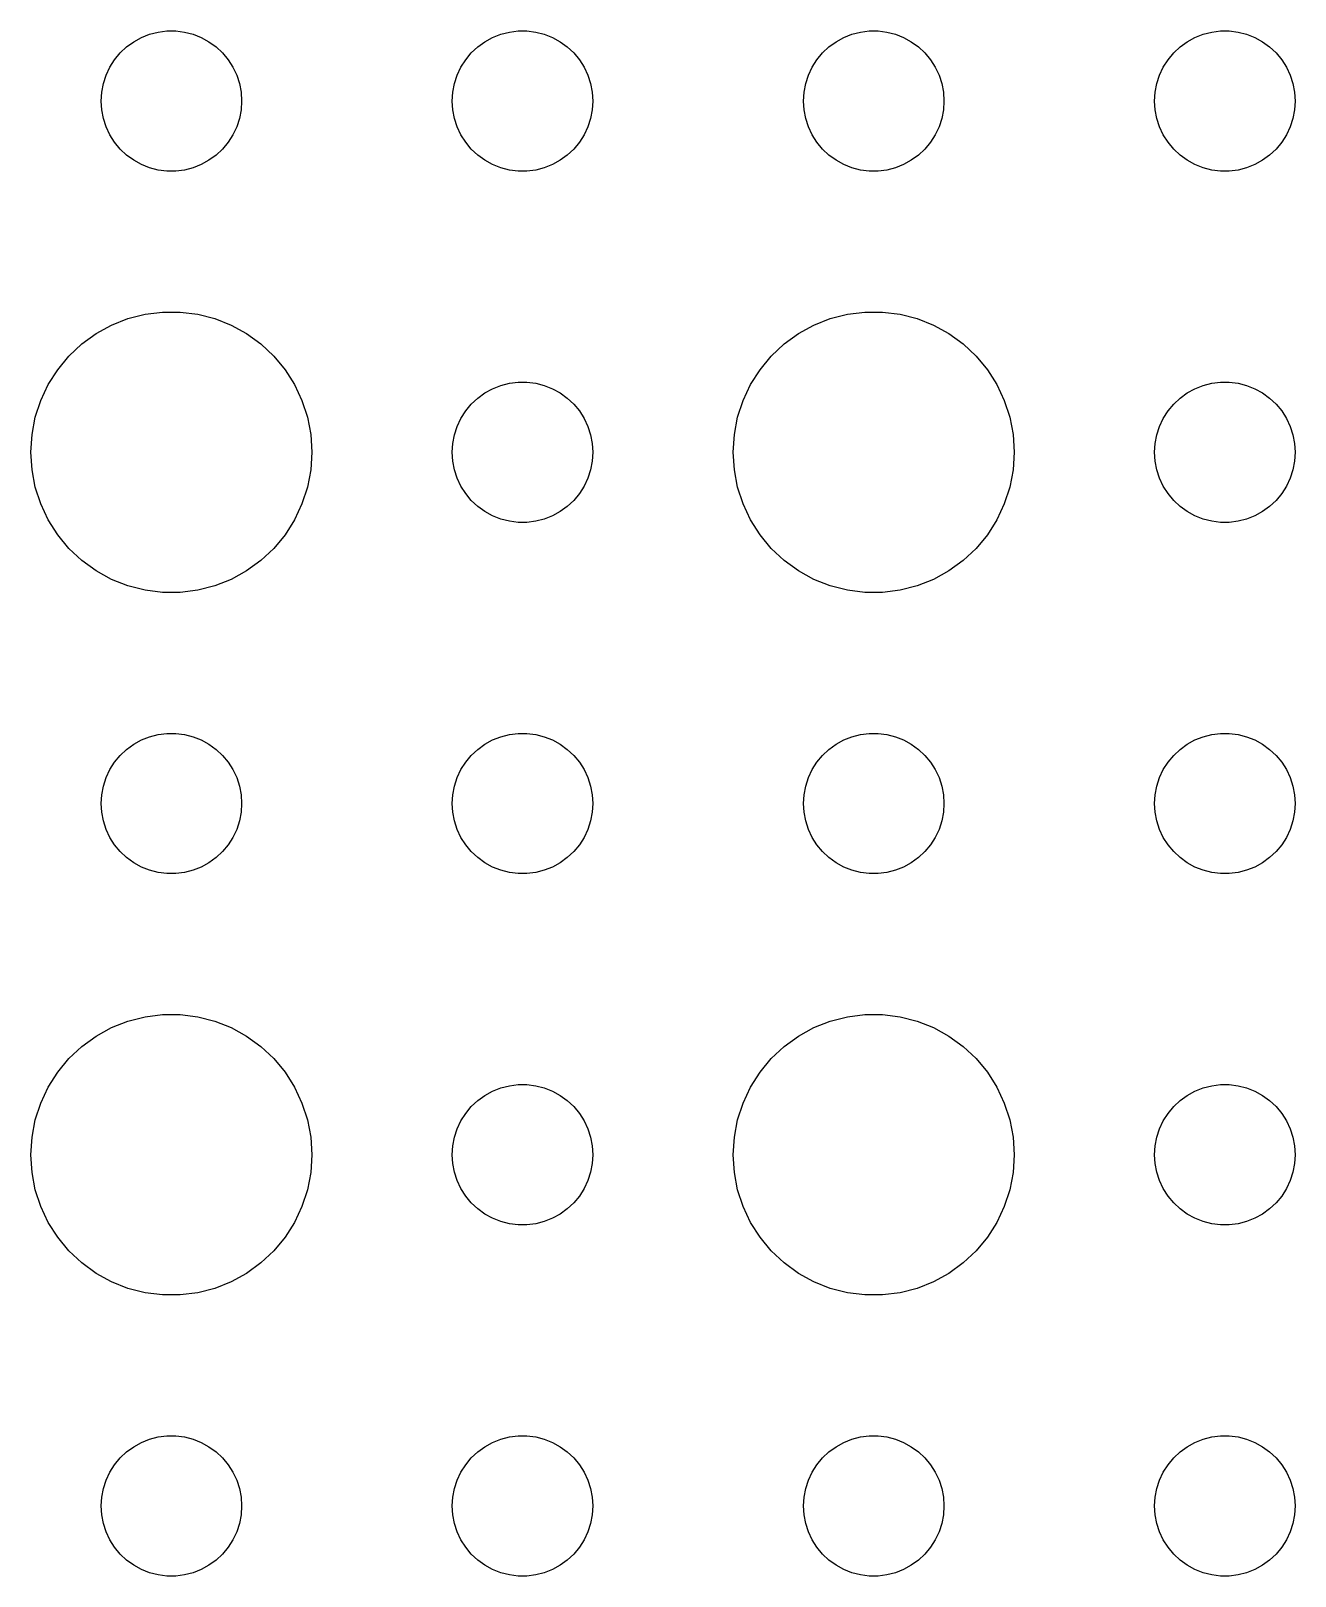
# Model space of a CAD drawing. Header units: metres. Extents: x -97 to 97, y -97 to 97.
# Drawn here: x 12 to 39, y -54 to -21 of the extents above; entities that cross this region are included whole.
import ezdxf

# ---------------------------------------------------------------- set-up
doc = ezdxf.new("R2010")
doc.units = ezdxf.units.M

msp = doc.modelspace()

# ---------------------------------------------------------------- linework, layer by layer
for p, q in [((14.3613, -21.1427), (14.5365, -21.0734)), ((14.5365, -21.0734), (14.7189, -21.0266)), ((14.7189, -21.0266), (14.9058, -21.003)), ((14.9058, -21.003), (15.0942, -21.003)), ((15.0942, -21.003), (15.2811, -21.0266)), ((15.2811, -21.0266), (15.4635, -21.0734)), ((15.4635, -21.0734), (15.6387, -21.1427)), ((21.8613, -21.1427), (22.0365, -21.0734)), ((22.0365, -21.0734), (22.2189, -21.0266)), ((22.2189, -21.0266), (22.4058, -21.003)), ((22.4058, -21.003), (22.5942, -21.003)), ((22.5942, -21.003), (22.7811, -21.0266)), ((22.7811, -21.0266), (22.9635, -21.0734)), ((22.9635, -21.0734), (23.1387, -21.1427)), ((29.3613, -21.1427), (29.5365, -21.0734)), ((29.5365, -21.0734), (29.7189, -21.0266)), ((29.7189, -21.0266), (29.9058, -21.003)), ((29.9058, -21.003), (30.0942, -21.003)), ((30.0942, -21.003), (30.2811, -21.0266)), ((30.2811, -21.0266), (30.4635, -21.0734)), ((30.4635, -21.0734), (30.6387, -21.1427)), ((36.8613, -21.1427), (37.0365, -21.0734)), ((37.0365, -21.0734), (37.2189, -21.0266)), ((37.2189, -21.0266), (37.4058, -21.003)), ((37.4058, -21.003), (37.5942, -21.003)), ((37.5942, -21.003), (37.7811, -21.0266)), ((37.7811, -21.0266), (37.9635, -21.0734)), ((37.9635, -21.0734), (38.1387, -21.1427)), ((13.9065, -21.4732), (14.0439, -21.3442)), ((14.0439, -21.3442), (14.1963, -21.2335)), ((14.1963, -21.2335), (14.3613, -21.1427)), ((15.6387, -21.1427), (15.8037, -21.2335)), ((15.8037, -21.2335), (15.9561, -21.3442)), ((15.9561, -21.3442), (16.0934, -21.4732)), ((21.4065, -21.4732), (21.5439, -21.3442)), ((21.5439, -21.3442), (21.6963, -21.2335)), ((21.6963, -21.2335), (21.8613, -21.1427)), ((23.1387, -21.1427), (23.3037, -21.2335)), ((23.3037, -21.2335), (23.4561, -21.3442)), ((23.4561, -21.3442), (23.5934, -21.4732)), ((28.9065, -21.4732), (29.0439, -21.3442)), ((29.0439, -21.3442), (29.1963, -21.2335)), ((29.1963, -21.2335), (29.3613, -21.1427)), ((30.6387, -21.1427), (30.8037, -21.2335)), ((30.8037, -21.2335), (30.9561, -21.3442)), ((30.9561, -21.3442), (31.0934, -21.4732)), ((36.4065, -21.4732), (36.5439, -21.3442)), ((36.5439, -21.3442), (36.6963, -21.2335)), ((36.6963, -21.2335), (36.8613, -21.1427)), ((38.1387, -21.1427), (38.3037, -21.2335)), ((38.3037, -21.2335), (38.4561, -21.3442)), ((38.4561, -21.3442), (38.5934, -21.4732)), ((13.6855, -21.7774), (13.7865, -21.6183)), ((13.7865, -21.6183), (13.9065, -21.4732)), ((16.0934, -21.4732), (16.2135, -21.6183)), ((16.2135, -21.6183), (16.3145, -21.7774)), ((21.1855, -21.7774), (21.2865, -21.6183)), ((21.2865, -21.6183), (21.4065, -21.4732)), ((23.5934, -21.4732), (23.7135, -21.6183)), ((23.7135, -21.6183), (23.8145, -21.7774)), ((28.6855, -21.7774), (28.7865, -21.6183)), ((28.7865, -21.6183), (28.9065, -21.4732)), ((31.0934, -21.4732), (31.2135, -21.6183)), ((31.2135, -21.6183), (31.3145, -21.7774)), ((36.1855, -21.7774), (36.2865, -21.6183)), ((36.2865, -21.6183), (36.4065, -21.4732)), ((38.5934, -21.4732), (38.7135, -21.6183)), ((38.7135, -21.6183), (38.8145, -21.7774)), ((13.5471, -22.127), (13.6053, -21.9478)), ((13.6053, -21.9478), (13.6855, -21.7774)), ((16.3145, -21.7774), (16.3947, -21.9478)), ((16.3947, -21.9478), (16.4529, -22.127)), ((21.0471, -22.127), (21.1053, -21.9478)), ((21.1053, -21.9478), (21.1855, -21.7774)), ((23.8145, -21.7774), (23.8947, -21.9478)), ((23.8947, -21.9478), (23.9529, -22.127)), ((28.5471, -22.127), (28.6053, -21.9478)), ((28.6053, -21.9478), (28.6855, -21.7774)), ((31.3145, -21.7774), (31.3947, -21.9478)), ((31.3947, -21.9478), (31.4529, -22.127)), ((36.0471, -22.127), (36.1053, -21.9478)), ((36.1053, -21.9478), (36.1855, -21.7774)), ((38.8145, -21.7774), (38.8947, -21.9478)), ((38.8947, -21.9478), (38.9529, -22.127)), ((13.5, -22.5), (13.5118, -22.312)), ((13.5118, -22.312), (13.5471, -22.127)), ((16.4529, -22.127), (16.4882, -22.312)), ((16.4882, -22.312), (16.5, -22.5)), ((21, -22.5), (21.0118, -22.312)), ((21.0118, -22.312), (21.0471, -22.127)), ((23.9529, -22.127), (23.9882, -22.312)), ((23.9882, -22.312), (24, -22.5)), ((28.5, -22.5), (28.5118, -22.312)), ((28.5118, -22.312), (28.5471, -22.127)), ((31.4529, -22.127), (31.4882, -22.312)), ((31.4882, -22.312), (31.5, -22.5)), ((36, -22.5), (36.0118, -22.312)), ((36.0118, -22.312), (36.0471, -22.127)), ((38.9529, -22.127), (38.9882, -22.312)), ((38.9882, -22.312), (39, -22.5)), ((13.5118, -22.688), (13.5, -22.5)), ((13.5471, -22.873), (13.5118, -22.688)), ((16.4882, -22.688), (16.4529, -22.873)), ((16.5, -22.5), (16.4882, -22.688)), ((21.0118, -22.688), (21, -22.5)), ((21.0471, -22.873), (21.0118, -22.688)), ((23.9882, -22.688), (23.9529, -22.873)), ((24, -22.5), (23.9882, -22.688)), ((28.5118, -22.688), (28.5, -22.5)), ((28.5471, -22.873), (28.5118, -22.688)), ((31.4882, -22.688), (31.4529, -22.873)), ((31.5, -22.5), (31.4882, -22.688)), ((36.0118, -22.688), (36, -22.5)), ((36.0471, -22.873), (36.0118, -22.688)), ((38.9882, -22.688), (38.9529, -22.873)), ((39, -22.5), (38.9882, -22.688)), ((13.6053, -23.0522), (13.5471, -22.873)), ((13.6855, -23.2226), (13.6053, -23.0522)), ((16.3947, -23.0522), (16.3145, -23.2226)), ((16.4529, -22.873), (16.3947, -23.0522)), ((21.1053, -23.0522), (21.0471, -22.873)), ((21.1855, -23.2226), (21.1053, -23.0522)), ((23.8947, -23.0522), (23.8145, -23.2226)), ((23.9529, -22.873), (23.8947, -23.0522)), ((28.6053, -23.0522), (28.5471, -22.873)), ((28.6855, -23.2226), (28.6053, -23.0522)), ((31.3947, -23.0522), (31.3145, -23.2226)), ((31.4529, -22.873), (31.3947, -23.0522)), ((36.1053, -23.0522), (36.0471, -22.873)), ((36.1855, -23.2226), (36.1053, -23.0522)), ((38.8947, -23.0522), (38.8145, -23.2226)), ((38.9529, -22.873), (38.8947, -23.0522)), ((13.7865, -23.3817), (13.6855, -23.2226)), ((13.9065, -23.5268), (13.7865, -23.3817)), ((16.2135, -23.3817), (16.0934, -23.5268)), ((16.3145, -23.2226), (16.2135, -23.3817)), ((21.2865, -23.3817), (21.1855, -23.2226)), ((21.4065, -23.5268), (21.2865, -23.3817)), ((23.7135, -23.3817), (23.5934, -23.5268)), ((23.8145, -23.2226), (23.7135, -23.3817)), ((28.7865, -23.3817), (28.6855, -23.2226)), ((28.9065, -23.5268), (28.7865, -23.3817)), ((31.2135, -23.3817), (31.0934, -23.5268)), ((31.3145, -23.2226), (31.2135, -23.3817)), ((36.2865, -23.3817), (36.1855, -23.2226)), ((36.4065, -23.5268), (36.2865, -23.3817)), ((38.7135, -23.3817), (38.5934, -23.5268)), ((38.8145, -23.2226), (38.7135, -23.3817)), ((14.0439, -23.6558), (13.9065, -23.5268)), ((14.1963, -23.7665), (14.0439, -23.6558)), ((15.9561, -23.6558), (15.8037, -23.7665)), ((16.0934, -23.5268), (15.9561, -23.6558)), ((21.5439, -23.6558), (21.4065, -23.5268)), ((21.6963, -23.7665), (21.5439, -23.6558)), ((23.4561, -23.6558), (23.3037, -23.7665)), ((23.5934, -23.5268), (23.4561, -23.6558)), ((29.0439, -23.6558), (28.9065, -23.5268)), ((29.1963, -23.7665), (29.0439, -23.6558)), ((30.9561, -23.6558), (30.8037, -23.7665)), ((31.0934, -23.5268), (30.9561, -23.6558)), ((36.5439, -23.6558), (36.4065, -23.5268)), ((36.6963, -23.7665), (36.5439, -23.6558)), ((38.4561, -23.6558), (38.3037, -23.7665)), ((38.5934, -23.5268), (38.4561, -23.6558)), ((14.3613, -23.8572), (14.1963, -23.7665)), ((14.5365, -23.9266), (14.3613, -23.8572)), ((14.7189, -23.9734), (14.5365, -23.9266)), ((14.9058, -23.997), (14.7189, -23.9734)), ((15.0942, -23.997), (14.9058, -23.997)), ((15.2811, -23.9734), (15.0942, -23.997)), ((15.4635, -23.9266), (15.2811, -23.9734)), ((15.6387, -23.8572), (15.4635, -23.9266)), ((15.8037, -23.7665), (15.6387, -23.8572)), ((21.8613, -23.8572), (21.6963, -23.7665)), ((22.0365, -23.9266), (21.8613, -23.8572)), ((22.2189, -23.9734), (22.0365, -23.9266)), ((22.4058, -23.997), (22.2189, -23.9734)), ((22.5942, -23.997), (22.4058, -23.997)), ((22.7811, -23.9734), (22.5942, -23.997)), ((22.9635, -23.9266), (22.7811, -23.9734)), ((23.1387, -23.8572), (22.9635, -23.9266)), ((23.3037, -23.7665), (23.1387, -23.8572)), ((29.3613, -23.8572), (29.1963, -23.7665)), ((29.5365, -23.9266), (29.3613, -23.8572)), ((29.7189, -23.9734), (29.5365, -23.9266)), ((29.9058, -23.997), (29.7189, -23.9734)), ((30.0942, -23.997), (29.9058, -23.997)), ((30.2811, -23.9734), (30.0942, -23.997)), ((30.4635, -23.9266), (30.2811, -23.9734)), ((30.6387, -23.8572), (30.4635, -23.9266)), ((30.8037, -23.7665), (30.6387, -23.8572)), ((36.8613, -23.8572), (36.6963, -23.7665)), ((37.0365, -23.9266), (36.8613, -23.8572)), ((37.2189, -23.9734), (37.0365, -23.9266)), ((37.4058, -23.997), (37.2189, -23.9734)), ((37.5942, -23.997), (37.4058, -23.997)), ((37.7811, -23.9734), (37.5942, -23.997)), ((37.9635, -23.9266), (37.7811, -23.9734)), ((38.1387, -23.8572), (37.9635, -23.9266)), ((38.3037, -23.7665), (38.1387, -23.8572)), ((14.0729, -27.1468), (14.4379, -27.0531)), ((14.4379, -27.0531), (14.8116, -27.0059)), ((14.8116, -27.0059), (15.1884, -27.0059)), ((15.1884, -27.0059), (15.5621, -27.0531)), ((15.5621, -27.0531), (15.927, -27.1468)), ((29.0729, -27.1468), (29.4379, -27.0531)), ((29.4379, -27.0531), (29.8116, -27.0059)), ((29.8116, -27.0059), (30.1884, -27.0059)), ((30.1884, -27.0059), (30.5621, -27.0531)), ((30.5621, -27.0531), (30.927, -27.1468)), ((13.3925, -27.467), (13.7227, -27.2855)), ((13.7227, -27.2855), (14.0729, -27.1468)), ((15.927, -27.1468), (16.2773, -27.2855)), ((16.2773, -27.2855), (16.6075, -27.467)), ((28.3925, -27.467), (28.7227, -27.2855)), ((28.7227, -27.2855), (29.0729, -27.1468)), ((30.927, -27.1468), (31.2773, -27.2855)), ((31.2773, -27.2855), (31.6075, -27.467)), ((12.8131, -27.9464), (13.0877, -27.6884)), ((13.0877, -27.6884), (13.3925, -27.467)), ((16.6075, -27.467), (16.9123, -27.6884)), ((16.9123, -27.6884), (17.1869, -27.9464)), ((27.8131, -27.9464), (28.0877, -27.6884)), ((28.0877, -27.6884), (28.3925, -27.467)), ((31.6075, -27.467), (31.9123, -27.6884)), ((31.9123, -27.6884), (32.1869, -27.9464)), ((12.5729, -28.2366), (12.8131, -27.9464)), ((17.1869, -27.9464), (17.427, -28.2366)), ((27.5729, -28.2366), (27.8131, -27.9464)), ((32.1869, -27.9464), (32.427, -28.2366)), ((12.3711, -28.5547), (12.5729, -28.2366)), ((17.427, -28.2366), (17.6289, -28.5547)), ((27.3711, -28.5547), (27.5729, -28.2366)), ((32.427, -28.2366), (32.6289, -28.5547)), ((12.2107, -28.8956), (12.3711, -28.5547)), ((17.6289, -28.5547), (17.7893, -28.8956)), ((21.6963, -28.7335), (21.8613, -28.6427)), ((21.8613, -28.6427), (22.0365, -28.5734)), ((22.0365, -28.5734), (22.2189, -28.5266)), ((22.2189, -28.5266), (22.4058, -28.503)), ((22.4058, -28.503), (22.5942, -28.503)), ((22.5942, -28.503), (22.7811, -28.5266)), ((22.7811, -28.5266), (22.9635, -28.5734)), ((22.9635, -28.5734), (23.1387, -28.6427)), ((23.1387, -28.6427), (23.3037, -28.7335)), ((27.2107, -28.8956), (27.3711, -28.5547)), ((32.6289, -28.5547), (32.7893, -28.8956)), ((36.6963, -28.7335), (36.8613, -28.6427)), ((36.8613, -28.6427), (37.0365, -28.5734)), ((37.0365, -28.5734), (37.2189, -28.5266)), ((37.2189, -28.5266), (37.4058, -28.503)), ((37.4058, -28.503), (37.5942, -28.503)), ((37.5942, -28.503), (37.7811, -28.5266)), ((37.7811, -28.5266), (37.9635, -28.5734)), ((37.9635, -28.5734), (38.1387, -28.6427)), ((38.1387, -28.6427), (38.3037, -28.7335)), ((12.0942, -29.2539), (12.2107, -28.8956)), ((17.7893, -28.8956), (17.9057, -29.2539)), ((21.2865, -29.1183), (21.4065, -28.9732)), ((21.4065, -28.9732), (21.5439, -28.8442)), ((21.5439, -28.8442), (21.6963, -28.7335)), ((23.3037, -28.7335), (23.4561, -28.8442)), ((23.4561, -28.8442), (23.5934, -28.9732)), ((23.5934, -28.9732), (23.7135, -29.1183)), ((27.0942, -29.2539), (27.2107, -28.8956)), ((32.7893, -28.8956), (32.9057, -29.2539)), ((36.2865, -29.1183), (36.4065, -28.9732)), ((36.4065, -28.9732), (36.5439, -28.8442)), ((36.5439, -28.8442), (36.6963, -28.7335)), ((38.3037, -28.7335), (38.4561, -28.8442)), ((38.4561, -28.8442), (38.5934, -28.9732)), ((38.5934, -28.9732), (38.7135, -29.1183)), ((12.0237, -29.624), (12.0942, -29.2539)), ((17.9057, -29.2539), (17.9763, -29.624)), ((21.1053, -29.4478), (21.1855, -29.2774)), ((21.1855, -29.2774), (21.2865, -29.1183)), ((23.7135, -29.1183), (23.8145, -29.2774)), ((23.8145, -29.2774), (23.8947, -29.4478)), ((27.0237, -29.624), (27.0942, -29.2539)), ((32.9057, -29.2539), (32.9763, -29.624)), ((36.1053, -29.4478), (36.1855, -29.2774)), ((36.1855, -29.2774), (36.2865, -29.1183)), ((38.7135, -29.1183), (38.8145, -29.2774)), ((38.8145, -29.2774), (38.8947, -29.4478)), ((12, -30), (12.0237, -29.624)), ((17.9763, -29.624), (18, -30)), ((21.0118, -29.812), (21.0471, -29.627)), ((21.0471, -29.627), (21.1053, -29.4478)), ((23.8947, -29.4478), (23.9529, -29.627)), ((23.9529, -29.627), (23.9882, -29.812)), ((27, -30), (27.0237, -29.624)), ((32.9763, -29.624), (33, -30)), ((36.0118, -29.812), (36.0471, -29.627)), ((36.0471, -29.627), (36.1053, -29.4478)), ((38.8947, -29.4478), (38.9529, -29.627)), ((38.9529, -29.627), (38.9882, -29.812)), ((12.0237, -30.376), (12, -30)), ((18, -30), (17.9763, -30.376)), ((21, -30), (21.0118, -29.812)), ((21.0118, -30.188), (21, -30)), ((23.9882, -29.812), (24, -30)), ((24, -30), (23.9882, -30.188)), ((27.0237, -30.376), (27, -30)), ((33, -30), (32.9763, -30.376)), ((36, -30), (36.0118, -29.812)), ((36.0118, -30.188), (36, -30)), ((38.9882, -29.812), (39, -30)), ((39, -30), (38.9882, -30.188)), ((21.0471, -30.373), (21.0118, -30.188)), ((23.9882, -30.188), (23.9529, -30.373)), ((36.0471, -30.373), (36.0118, -30.188)), ((38.9882, -30.188), (38.9529, -30.373)), ((12.0942, -30.7461), (12.0237, -30.376)), ((17.9763, -30.376), (17.9057, -30.7461)), ((21.1053, -30.5522), (21.0471, -30.373)), ((21.1855, -30.7226), (21.1053, -30.5522)), ((23.8947, -30.5522), (23.8145, -30.7226)), ((23.9529, -30.373), (23.8947, -30.5522)), ((27.0942, -30.7461), (27.0237, -30.376)), ((32.9763, -30.376), (32.9057, -30.7461)), ((36.1053, -30.5522), (36.0471, -30.373)), ((36.1855, -30.7226), (36.1053, -30.5522)), ((38.8947, -30.5522), (38.8145, -30.7226)), ((38.9529, -30.373), (38.8947, -30.5522)), ((12.2107, -31.1044), (12.0942, -30.7461)), ((17.9057, -30.7461), (17.7893, -31.1044)), ((21.2865, -30.8817), (21.1855, -30.7226)), ((21.4065, -31.0268), (21.2865, -30.8817)), ((23.7135, -30.8817), (23.5934, -31.0268)), ((23.8145, -30.7226), (23.7135, -30.8817)), ((27.2107, -31.1044), (27.0942, -30.7461)), ((32.9057, -30.7461), (32.7893, -31.1044)), ((36.2865, -30.8817), (36.1855, -30.7226)), ((36.4065, -31.0268), (36.2865, -30.8817)), ((38.7135, -30.8817), (38.5934, -31.0268)), ((38.8145, -30.7226), (38.7135, -30.8817)), ((12.3711, -31.4453), (12.2107, -31.1044)), ((17.7893, -31.1044), (17.6289, -31.4453)), ((21.5439, -31.1558), (21.4065, -31.0268)), ((21.6963, -31.2665), (21.5439, -31.1558)), ((21.8613, -31.3572), (21.6963, -31.2665)), ((23.3037, -31.2665), (23.1387, -31.3572)), ((23.4561, -31.1558), (23.3037, -31.2665)), ((23.5934, -31.0268), (23.4561, -31.1558)), ((27.3711, -31.4453), (27.2107, -31.1044)), ((32.7893, -31.1044), (32.6289, -31.4453)), ((36.5439, -31.1558), (36.4065, -31.0268)), ((36.6963, -31.2665), (36.5439, -31.1558)), ((36.8613, -31.3572), (36.6963, -31.2665)), ((38.3037, -31.2665), (38.1387, -31.3572)), ((38.4561, -31.1558), (38.3037, -31.2665)), ((38.5934, -31.0268), (38.4561, -31.1558)), ((12.5729, -31.7634), (12.3711, -31.4453)), ((17.6289, -31.4453), (17.427, -31.7634)), ((22.0365, -31.4266), (21.8613, -31.3572)), ((22.2189, -31.4734), (22.0365, -31.4266)), ((22.4058, -31.497), (22.2189, -31.4734)), ((22.5942, -31.497), (22.4058, -31.497)), ((22.7811, -31.4734), (22.5942, -31.497)), ((22.9635, -31.4266), (22.7811, -31.4734)), ((23.1387, -31.3572), (22.9635, -31.4266)), ((27.5729, -31.7634), (27.3711, -31.4453)), ((32.6289, -31.4453), (32.427, -31.7634)), ((37.0365, -31.4266), (36.8613, -31.3572)), ((37.2189, -31.4734), (37.0365, -31.4266)), ((37.4058, -31.497), (37.2189, -31.4734)), ((37.5942, -31.497), (37.4058, -31.497)), ((37.7811, -31.4734), (37.5942, -31.497)), ((37.9635, -31.4266), (37.7811, -31.4734)), ((38.1387, -31.3572), (37.9635, -31.4266)), ((12.8131, -32.0536), (12.5729, -31.7634)), ((17.427, -31.7634), (17.1869, -32.0536)), ((27.8131, -32.0536), (27.5729, -31.7634)), ((32.427, -31.7634), (32.1869, -32.0536)), ((13.0877, -32.3115), (12.8131, -32.0536)), ((13.3925, -32.533), (13.0877, -32.3115)), ((16.9123, -32.3115), (16.6075, -32.533)), ((17.1869, -32.0536), (16.9123, -32.3115)), ((28.0877, -32.3115), (27.8131, -32.0536)), ((28.3925, -32.533), (28.0877, -32.3115)), ((31.9123, -32.3115), (31.6075, -32.533)), ((32.1869, -32.0536), (31.9123, -32.3115)), ((13.7227, -32.7145), (13.3925, -32.533)), ((16.6075, -32.533), (16.2773, -32.7145)), ((28.7227, -32.7145), (28.3925, -32.533)), ((31.6075, -32.533), (31.2773, -32.7145)), ((14.0729, -32.8532), (13.7227, -32.7145)), ((14.4379, -32.9469), (14.0729, -32.8532)), ((14.8116, -32.9941), (14.4379, -32.9469)), ((15.5621, -32.9469), (15.1884, -32.9941)), ((15.927, -32.8532), (15.5621, -32.9469)), ((16.2773, -32.7145), (15.927, -32.8532)), ((29.0729, -32.8532), (28.7227, -32.7145)), ((29.4379, -32.9469), (29.0729, -32.8532)), ((29.8116, -32.9941), (29.4379, -32.9469)), ((30.5621, -32.9469), (30.1884, -32.9941)), ((30.927, -32.8532), (30.5621, -32.9469)), ((31.2773, -32.7145), (30.927, -32.8532)), ((15.1884, -32.9941), (14.8116, -32.9941)), ((30.1884, -32.9941), (29.8116, -32.9941)), ((14.0439, -36.3442), (14.1963, -36.2335)), ((14.1963, -36.2335), (14.3613, -36.1428)), ((14.3613, -36.1428), (14.5365, -36.0734)), ((14.5365, -36.0734), (14.7189, -36.0266)), ((14.7189, -36.0266), (14.9058, -36.003)), ((14.9058, -36.003), (15.0942, -36.003)), ((15.0942, -36.003), (15.2811, -36.0266)), ((15.2811, -36.0266), (15.4635, -36.0734)), ((15.4635, -36.0734), (15.6387, -36.1428)), ((15.6387, -36.1428), (15.8037, -36.2335)), ((15.8037, -36.2335), (15.9561, -36.3442)), ((21.5439, -36.3442), (21.6963, -36.2335)), ((21.6963, -36.2335), (21.8613, -36.1428)), ((21.8613, -36.1428), (22.0365, -36.0734)), ((22.0365, -36.0734), (22.2189, -36.0266)), ((22.2189, -36.0266), (22.4058, -36.003)), ((22.4058, -36.003), (22.5942, -36.003)), ((22.5942, -36.003), (22.7811, -36.0266)), ((22.7811, -36.0266), (22.9635, -36.0734)), ((22.9635, -36.0734), (23.1387, -36.1428)), ((23.1387, -36.1428), (23.3037, -36.2335)), ((23.3037, -36.2335), (23.4561, -36.3442)), ((29.0439, -36.3442), (29.1963, -36.2335)), ((29.1963, -36.2335), (29.3613, -36.1428)), ((29.3613, -36.1428), (29.5365, -36.0734)), ((29.5365, -36.0734), (29.7189, -36.0266)), ((29.7189, -36.0266), (29.9058, -36.003)), ((29.9058, -36.003), (30.0942, -36.003)), ((30.0942, -36.003), (30.2811, -36.0266)), ((30.2811, -36.0266), (30.4635, -36.0734)), ((30.4635, -36.0734), (30.6387, -36.1428)), ((30.6387, -36.1428), (30.8037, -36.2335)), ((30.8037, -36.2335), (30.9561, -36.3442)), ((36.5439, -36.3442), (36.6963, -36.2335)), ((36.6963, -36.2335), (36.8613, -36.1428)), ((36.8613, -36.1428), (37.0365, -36.0734)), ((37.0365, -36.0734), (37.2189, -36.0266)), ((37.2189, -36.0266), (37.4058, -36.003)), ((37.4058, -36.003), (37.5942, -36.003)), ((37.5942, -36.003), (37.7811, -36.0266)), ((37.7811, -36.0266), (37.9635, -36.0734)), ((37.9635, -36.0734), (38.1387, -36.1428)), ((38.1387, -36.1428), (38.3037, -36.2335)), ((38.3037, -36.2335), (38.4561, -36.3442)), ((13.6855, -36.7774), (13.7865, -36.6183)), ((13.7865, -36.6183), (13.9065, -36.4732)), ((13.9065, -36.4732), (14.0439, -36.3442)), ((15.9561, -36.3442), (16.0934, -36.4732)), ((16.0934, -36.4732), (16.2135, -36.6183)), ((16.2135, -36.6183), (16.3145, -36.7774)), ((21.1855, -36.7774), (21.2865, -36.6183)), ((21.2865, -36.6183), (21.4065, -36.4732)), ((21.4065, -36.4732), (21.5439, -36.3442)), ((23.4561, -36.3442), (23.5934, -36.4732)), ((23.5934, -36.4732), (23.7135, -36.6183)), ((23.7135, -36.6183), (23.8145, -36.7774)), ((28.6855, -36.7774), (28.7865, -36.6183)), ((28.7865, -36.6183), (28.9065, -36.4732)), ((28.9065, -36.4732), (29.0439, -36.3442)), ((30.9561, -36.3442), (31.0934, -36.4732)), ((31.0934, -36.4732), (31.2135, -36.6183)), ((31.2135, -36.6183), (31.3145, -36.7774)), ((36.1855, -36.7774), (36.2865, -36.6183)), ((36.2865, -36.6183), (36.4065, -36.4732)), ((36.4065, -36.4732), (36.5439, -36.3442)), ((38.4561, -36.3442), (38.5934, -36.4732)), ((38.5934, -36.4732), (38.7135, -36.6183)), ((38.7135, -36.6183), (38.8145, -36.7774)), ((13.5471, -37.127), (13.6053, -36.9478)), ((13.6053, -36.9478), (13.6855, -36.7774)), ((16.3145, -36.7774), (16.3947, -36.9478)), ((16.3947, -36.9478), (16.4529, -37.127)), ((21.0471, -37.127), (21.1053, -36.9478)), ((21.1053, -36.9478), (21.1855, -36.7774)), ((23.8145, -36.7774), (23.8947, -36.9478)), ((23.8947, -36.9478), (23.9529, -37.127)), ((28.5471, -37.127), (28.6053, -36.9478)), ((28.6053, -36.9478), (28.6855, -36.7774)), ((31.3145, -36.7774), (31.3947, -36.9478)), ((31.3947, -36.9478), (31.4529, -37.127)), ((36.0471, -37.127), (36.1053, -36.9478)), ((36.1053, -36.9478), (36.1855, -36.7774)), ((38.8145, -36.7774), (38.8947, -36.9478)), ((38.8947, -36.9478), (38.9529, -37.127)), ((13.5118, -37.312), (13.5471, -37.127)), ((16.4529, -37.127), (16.4882, -37.312)), ((21.0118, -37.312), (21.0471, -37.127)), ((23.9529, -37.127), (23.9882, -37.312)), ((28.5118, -37.312), (28.5471, -37.127)), ((31.4529, -37.127), (31.4882, -37.312)), ((36.0118, -37.312), (36.0471, -37.127)), ((38.9529, -37.127), (38.9882, -37.312)), ((13.5, -37.5), (13.5118, -37.312)), ((13.5118, -37.688), (13.5, -37.5)), ((16.4882, -37.312), (16.5, -37.5)), ((16.5, -37.5), (16.4882, -37.688)), ((21, -37.5), (21.0118, -37.312)), ((21.0118, -37.688), (21, -37.5)), ((23.9882, -37.312), (24, -37.5)), ((24, -37.5), (23.9882, -37.688)), ((28.5, -37.5), (28.5118, -37.312)), ((28.5118, -37.688), (28.5, -37.5)), ((31.4882, -37.312), (31.5, -37.5)), ((31.5, -37.5), (31.4882, -37.688)), ((36, -37.5), (36.0118, -37.312)), ((36.0118, -37.688), (36, -37.5)), ((38.9882, -37.312), (39, -37.5)), ((39, -37.5), (38.9882, -37.688)), ((13.5471, -37.873), (13.5118, -37.688)), ((13.6053, -38.0522), (13.5471, -37.873)), ((16.4529, -37.873), (16.3947, -38.0522)), ((16.4882, -37.688), (16.4529, -37.873)), ((21.0471, -37.873), (21.0118, -37.688)), ((21.1053, -38.0522), (21.0471, -37.873)), ((23.9529, -37.873), (23.8947, -38.0522)), ((23.9882, -37.688), (23.9529, -37.873)), ((28.5471, -37.873), (28.5118, -37.688)), ((28.6053, -38.0522), (28.5471, -37.873)), ((31.4529, -37.873), (31.3947, -38.0522)), ((31.4882, -37.688), (31.4529, -37.873)), ((36.0471, -37.873), (36.0118, -37.688)), ((36.1053, -38.0522), (36.0471, -37.873)), ((38.9529, -37.873), (38.8947, -38.0522)), ((38.9882, -37.688), (38.9529, -37.873)), ((13.6855, -38.2226), (13.6053, -38.0522)), ((13.7865, -38.3817), (13.6855, -38.2226)), ((16.3145, -38.2226), (16.2135, -38.3817)), ((16.3947, -38.0522), (16.3145, -38.2226)), ((21.1855, -38.2226), (21.1053, -38.0522)), ((21.2865, -38.3817), (21.1855, -38.2226)), ((23.8145, -38.2226), (23.7135, -38.3817)), ((23.8947, -38.0522), (23.8145, -38.2226)), ((28.6855, -38.2226), (28.6053, -38.0522)), ((28.7865, -38.3817), (28.6855, -38.2226)), ((31.3145, -38.2226), (31.2135, -38.3817)), ((31.3947, -38.0522), (31.3145, -38.2226)), ((36.1855, -38.2226), (36.1053, -38.0522)), ((36.2865, -38.3817), (36.1855, -38.2226)), ((38.8145, -38.2226), (38.7135, -38.3817)), ((38.8947, -38.0522), (38.8145, -38.2226)), ((13.9065, -38.5268), (13.7865, -38.3817)), ((14.0439, -38.6558), (13.9065, -38.5268)), ((16.0934, -38.5268), (15.9561, -38.6558)), ((16.2135, -38.3817), (16.0934, -38.5268)), ((21.4065, -38.5268), (21.2865, -38.3817)), ((21.5439, -38.6558), (21.4065, -38.5268)), ((23.5934, -38.5268), (23.4561, -38.6558)), ((23.7135, -38.3817), (23.5934, -38.5268)), ((28.9065, -38.5268), (28.7865, -38.3817)), ((29.0439, -38.6558), (28.9065, -38.5268)), ((31.0934, -38.5268), (30.9561, -38.6558)), ((31.2135, -38.3817), (31.0934, -38.5268)), ((36.4065, -38.5268), (36.2865, -38.3817)), ((36.5439, -38.6558), (36.4065, -38.5268)), ((38.5934, -38.5268), (38.4561, -38.6558)), ((38.7135, -38.3817), (38.5934, -38.5268)), ((14.1963, -38.7665), (14.0439, -38.6558)), ((14.3613, -38.8572), (14.1963, -38.7665)), ((14.5365, -38.9266), (14.3613, -38.8572)), ((14.7189, -38.9734), (14.5365, -38.9266)), ((15.4635, -38.9266), (15.2811, -38.9734)), ((15.6387, -38.8572), (15.4635, -38.9266)), ((15.8037, -38.7665), (15.6387, -38.8572)), ((15.9561, -38.6558), (15.8037, -38.7665)), ((21.6963, -38.7665), (21.5439, -38.6558)), ((21.8613, -38.8572), (21.6963, -38.7665)), ((22.0365, -38.9266), (21.8613, -38.8572)), ((22.2189, -38.9734), (22.0365, -38.9266)), ((22.9635, -38.9266), (22.7811, -38.9734)), ((23.1387, -38.8572), (22.9635, -38.9266)), ((23.3037, -38.7665), (23.1387, -38.8572)), ((23.4561, -38.6558), (23.3037, -38.7665)), ((29.1963, -38.7665), (29.0439, -38.6558)), ((29.3613, -38.8572), (29.1963, -38.7665)), ((29.5365, -38.9266), (29.3613, -38.8572)), ((29.7189, -38.9734), (29.5365, -38.9266)), ((30.4635, -38.9266), (30.2811, -38.9734)), ((30.6387, -38.8572), (30.4635, -38.9266)), ((30.8037, -38.7665), (30.6387, -38.8572)), ((30.9561, -38.6558), (30.8037, -38.7665)), ((36.6963, -38.7665), (36.5439, -38.6558)), ((36.8613, -38.8572), (36.6963, -38.7665)), ((37.0365, -38.9266), (36.8613, -38.8572)), ((37.2189, -38.9734), (37.0365, -38.9266)), ((37.9635, -38.9266), (37.7811, -38.9734)), ((38.1387, -38.8572), (37.9635, -38.9266)), ((38.3037, -38.7665), (38.1387, -38.8572)), ((38.4561, -38.6558), (38.3037, -38.7665)), ((14.9058, -38.997), (14.7189, -38.9734)), ((15.0942, -38.997), (14.9058, -38.997)), ((15.2811, -38.9734), (15.0942, -38.997)), ((22.4058, -38.997), (22.2189, -38.9734)), ((22.5942, -38.997), (22.4058, -38.997)), ((22.7811, -38.9734), (22.5942, -38.997)), ((29.9058, -38.997), (29.7189, -38.9734)), ((30.0942, -38.997), (29.9058, -38.997)), ((30.2811, -38.9734), (30.0942, -38.997)), ((37.4058, -38.997), (37.2189, -38.9734)), ((37.5942, -38.997), (37.4058, -38.997)), ((37.7811, -38.9734), (37.5942, -38.997)), ((13.7227, -42.2855), (14.0729, -42.1468)), ((14.0729, -42.1468), (14.4379, -42.0531)), ((14.4379, -42.0531), (14.8116, -42.0059)), ((14.8116, -42.0059), (15.1884, -42.0059)), ((15.1884, -42.0059), (15.5621, -42.0531)), ((15.5621, -42.0531), (15.927, -42.1468)), ((15.927, -42.1468), (16.2773, -42.2855)), ((28.7227, -42.2855), (29.0729, -42.1468)), ((29.0729, -42.1468), (29.4379, -42.0531)), ((29.4379, -42.0531), (29.8116, -42.0059)), ((29.8116, -42.0059), (30.1884, -42.0059)), ((30.1884, -42.0059), (30.5621, -42.0531)), ((30.5621, -42.0531), (30.927, -42.1468)), ((30.927, -42.1468), (31.2773, -42.2855)), ((13.0877, -42.6885), (13.3925, -42.467)), ((13.3925, -42.467), (13.7227, -42.2855)), ((16.2773, -42.2855), (16.6075, -42.467)), ((16.6075, -42.467), (16.9123, -42.6885)), ((28.0877, -42.6885), (28.3925, -42.467)), ((28.3925, -42.467), (28.7227, -42.2855)), ((31.2773, -42.2855), (31.6075, -42.467)), ((31.6075, -42.467), (31.9123, -42.6885)), ((12.8131, -42.9464), (13.0877, -42.6885)), ((16.9123, -42.6885), (17.1869, -42.9464)), ((27.8131, -42.9464), (28.0877, -42.6885)), ((31.9123, -42.6885), (32.1869, -42.9464)), ((12.5729, -43.2366), (12.8131, -42.9464)), ((17.1869, -42.9464), (17.427, -43.2366)), ((27.5729, -43.2366), (27.8131, -42.9464)), ((32.1869, -42.9464), (32.427, -43.2366)), ((12.3711, -43.5547), (12.5729, -43.2366)), ((17.427, -43.2366), (17.6289, -43.5547)), ((22.0365, -43.5734), (22.2189, -43.5266)), ((22.2189, -43.5266), (22.4058, -43.503)), ((22.4058, -43.503), (22.5942, -43.503)), ((22.5942, -43.503), (22.7811, -43.5266)), ((22.7811, -43.5266), (22.9635, -43.5734)), ((27.3711, -43.5547), (27.5729, -43.2366)), ((32.427, -43.2366), (32.6289, -43.5547)), ((37.0365, -43.5734), (37.2189, -43.5266)), ((37.2189, -43.5266), (37.4058, -43.503)), ((37.4058, -43.503), (37.5942, -43.503)), ((37.5942, -43.503), (37.7811, -43.5266)), ((37.7811, -43.5266), (37.9635, -43.5734)), ((12.2107, -43.8956), (12.3711, -43.5547)), ((17.6289, -43.5547), (17.7893, -43.8956)), ((21.4065, -43.9732), (21.5439, -43.8442)), ((21.5439, -43.8442), (21.6963, -43.7335)), ((21.6963, -43.7335), (21.8613, -43.6428)), ((21.8613, -43.6428), (22.0365, -43.5734)), ((22.9635, -43.5734), (23.1387, -43.6428)), ((23.1387, -43.6428), (23.3037, -43.7335)), ((23.3037, -43.7335), (23.4561, -43.8442)), ((23.4561, -43.8442), (23.5934, -43.9732)), ((27.2107, -43.8956), (27.3711, -43.5547)), ((32.6289, -43.5547), (32.7893, -43.8956)), ((36.4065, -43.9732), (36.5439, -43.8442)), ((36.5439, -43.8442), (36.6963, -43.7335)), ((36.6963, -43.7335), (36.8613, -43.6428)), ((36.8613, -43.6428), (37.0365, -43.5734)), ((37.9635, -43.5734), (38.1387, -43.6428)), ((38.1387, -43.6428), (38.3037, -43.7335)), ((38.3037, -43.7335), (38.4561, -43.8442)), ((38.4561, -43.8442), (38.5934, -43.9732)), ((12.0942, -44.2539), (12.2107, -43.8956)), ((17.7893, -43.8956), (17.9057, -44.2539)), ((21.1855, -44.2774), (21.2865, -44.1183)), ((21.2865, -44.1183), (21.4065, -43.9732)), ((23.5934, -43.9732), (23.7135, -44.1183)), ((23.7135, -44.1183), (23.8145, -44.2774)), ((27.0942, -44.2539), (27.2107, -43.8956)), ((32.7893, -43.8956), (32.9057, -44.2539)), ((36.1855, -44.2774), (36.2865, -44.1183)), ((36.2865, -44.1183), (36.4065, -43.9732)), ((38.5934, -43.9732), (38.7135, -44.1183)), ((38.7135, -44.1183), (38.8145, -44.2774)), ((12.0237, -44.624), (12.0942, -44.2539)), ((17.9057, -44.2539), (17.9763, -44.624)), ((21.0471, -44.627), (21.1053, -44.4478)), ((21.1053, -44.4478), (21.1855, -44.2774)), ((23.8145, -44.2774), (23.8947, -44.4478)), ((23.8947, -44.4478), (23.9529, -44.627)), ((27.0237, -44.624), (27.0942, -44.2539)), ((32.9057, -44.2539), (32.9763, -44.624)), ((36.0471, -44.627), (36.1053, -44.4478)), ((36.1053, -44.4478), (36.1855, -44.2774)), ((38.8145, -44.2774), (38.8947, -44.4478)), ((38.8947, -44.4478), (38.9529, -44.627)), ((12, -45), (12.0237, -44.624)), ((17.9763, -44.624), (18, -45)), ((21, -45), (21.0118, -44.812)), ((21.0118, -44.812), (21.0471, -44.627)), ((23.9529, -44.627), (23.9882, -44.812)), ((23.9882, -44.812), (24, -45)), ((27, -45), (27.0237, -44.624)), ((32.9763, -44.624), (33, -45)), ((36, -45), (36.0118, -44.812)), ((36.0118, -44.812), (36.0471, -44.627)), ((38.9529, -44.627), (38.9882, -44.812)), ((38.9882, -44.812), (39, -45)), ((12.0237, -45.376), (12, -45)), ((18, -45), (17.9763, -45.376)), ((21.0118, -45.188), (21, -45)), ((21.0471, -45.373), (21.0118, -45.188)), ((23.9882, -45.188), (23.9529, -45.373)), ((24, -45), (23.9882, -45.188)), ((27.0237, -45.376), (27, -45)), ((33, -45), (32.9763, -45.376)), ((36.0118, -45.188), (36, -45)), ((36.0471, -45.373), (36.0118, -45.188)), ((38.9882, -45.188), (38.9529, -45.373)), ((39, -45), (38.9882, -45.188)), ((12.0942, -45.7461), (12.0237, -45.376)), ((17.9763, -45.376), (17.9057, -45.7461)), ((21.1053, -45.5522), (21.0471, -45.373)), ((23.9529, -45.373), (23.8947, -45.5522)), ((27.0942, -45.7461), (27.0237, -45.376)), ((32.9763, -45.376), (32.9057, -45.7461)), ((36.1053, -45.5522), (36.0471, -45.373)), ((38.9529, -45.373), (38.8947, -45.5522)), ((12.2107, -46.1044), (12.0942, -45.7461)), ((17.9057, -45.7461), (17.7893, -46.1044)), ((21.1855, -45.7226), (21.1053, -45.5522)), ((21.2865, -45.8817), (21.1855, -45.7226)), ((23.8145, -45.7226), (23.7135, -45.8817)), ((23.8947, -45.5522), (23.8145, -45.7226)), ((27.2107, -46.1044), (27.0942, -45.7461)), ((32.9057, -45.7461), (32.7893, -46.1044)), ((36.1855, -45.7226), (36.1053, -45.5522)), ((36.2865, -45.8817), (36.1855, -45.7226)), ((38.8145, -45.7226), (38.7135, -45.8817)), ((38.8947, -45.5522), (38.8145, -45.7226)), ((12.3711, -46.4453), (12.2107, -46.1044)), ((17.7893, -46.1044), (17.6289, -46.4453)), ((21.4065, -46.0268), (21.2865, -45.8817)), ((21.5439, -46.1558), (21.4065, -46.0268)), ((21.6963, -46.2665), (21.5439, -46.1558)), ((23.4561, -46.1558), (23.3037, -46.2665)), ((23.5934, -46.0268), (23.4561, -46.1558)), ((23.7135, -45.8817), (23.5934, -46.0268)), ((27.3711, -46.4453), (27.2107, -46.1044)), ((32.7893, -46.1044), (32.6289, -46.4453)), ((36.4065, -46.0268), (36.2865, -45.8817)), ((36.5439, -46.1558), (36.4065, -46.0268)), ((36.6963, -46.2665), (36.5439, -46.1558)), ((38.4561, -46.1558), (38.3037, -46.2665)), ((38.5934, -46.0268), (38.4561, -46.1558)), ((38.7135, -45.8817), (38.5934, -46.0268)), ((12.5729, -46.7634), (12.3711, -46.4453)), ((17.6289, -46.4453), (17.427, -46.7634)), ((21.8613, -46.3572), (21.6963, -46.2665)), ((22.0365, -46.4266), (21.8613, -46.3572)), ((22.2189, -46.4734), (22.0365, -46.4266)), ((22.4058, -46.497), (22.2189, -46.4734)), ((22.5942, -46.497), (22.4058, -46.497)), ((22.7811, -46.4734), (22.5942, -46.497)), ((22.9635, -46.4266), (22.7811, -46.4734)), ((23.1387, -46.3572), (22.9635, -46.4266)), ((23.3037, -46.2665), (23.1387, -46.3572)), ((27.5729, -46.7634), (27.3711, -46.4453)), ((32.6289, -46.4453), (32.427, -46.7634)), ((36.8613, -46.3572), (36.6963, -46.2665)), ((37.0365, -46.4266), (36.8613, -46.3572)), ((37.2189, -46.4734), (37.0365, -46.4266)), ((37.4058, -46.497), (37.2189, -46.4734)), ((37.5942, -46.497), (37.4058, -46.497)), ((37.7811, -46.4734), (37.5942, -46.497)), ((37.9635, -46.4266), (37.7811, -46.4734)), ((38.1387, -46.3572), (37.9635, -46.4266)), ((38.3037, -46.2665), (38.1387, -46.3572)), ((12.8131, -47.0536), (12.5729, -46.7634)), ((17.427, -46.7634), (17.1869, -47.0536)), ((27.8131, -47.0536), (27.5729, -46.7634)), ((32.427, -46.7634), (32.1869, -47.0536)), ((13.0877, -47.3115), (12.8131, -47.0536)), ((17.1869, -47.0536), (16.9123, -47.3115)), ((28.0877, -47.3115), (27.8131, -47.0536)), ((32.1869, -47.0536), (31.9123, -47.3115)), ((13.3925, -47.533), (13.0877, -47.3115)), ((16.9123, -47.3115), (16.6075, -47.533)), ((28.3925, -47.533), (28.0877, -47.3115)), ((31.9123, -47.3115), (31.6075, -47.533)), ((13.7227, -47.7145), (13.3925, -47.533)), ((14.0729, -47.8532), (13.7227, -47.7145)), ((16.2773, -47.7145), (15.927, -47.8532)), ((16.6075, -47.533), (16.2773, -47.7145)), ((28.7227, -47.7145), (28.3925, -47.533)), ((29.0729, -47.8532), (28.7227, -47.7145)), ((31.2773, -47.7145), (30.927, -47.8532)), ((31.6075, -47.533), (31.2773, -47.7145)), ((14.4379, -47.9469), (14.0729, -47.8532)), ((14.8116, -47.9941), (14.4379, -47.9469)), ((15.1884, -47.9941), (14.8116, -47.9941)), ((15.5621, -47.9469), (15.1884, -47.9941)), ((15.927, -47.8532), (15.5621, -47.9469)), ((29.4379, -47.9469), (29.0729, -47.8532)), ((29.8116, -47.9941), (29.4379, -47.9469)), ((30.1884, -47.9941), (29.8116, -47.9941)), ((30.5621, -47.9469), (30.1884, -47.9941)), ((30.927, -47.8532), (30.5621, -47.9469)), ((14.3613, -51.1428), (14.5365, -51.0734)), ((14.5365, -51.0734), (14.7189, -51.0266)), ((14.7189, -51.0266), (14.9058, -51.003)), ((14.9058, -51.003), (15.0942, -51.003)), ((15.0942, -51.003), (15.2811, -51.0266)), ((15.2811, -51.0266), (15.4635, -51.0734)), ((15.4635, -51.0734), (15.6387, -51.1428)), ((21.8613, -51.1428), (22.0365, -51.0734)), ((22.0365, -51.0734), (22.2189, -51.0266)), ((22.2189, -51.0266), (22.4058, -51.003)), ((22.4058, -51.003), (22.5942, -51.003)), ((22.5942, -51.003), (22.7811, -51.0266)), ((22.7811, -51.0266), (22.9635, -51.0734)), ((22.9635, -51.0734), (23.1387, -51.1428)), ((29.3613, -51.1428), (29.5365, -51.0734)), ((29.5365, -51.0734), (29.7189, -51.0266)), ((29.7189, -51.0266), (29.9058, -51.003)), ((29.9058, -51.003), (30.0942, -51.003)), ((30.0942, -51.003), (30.2811, -51.0266)), ((30.2811, -51.0266), (30.4635, -51.0734)), ((30.4635, -51.0734), (30.6387, -51.1428)), ((36.8613, -51.1428), (37.0365, -51.0734)), ((37.0365, -51.0734), (37.2189, -51.0266)), ((37.2189, -51.0266), (37.4058, -51.003)), ((37.4058, -51.003), (37.5942, -51.003)), ((37.5942, -51.003), (37.7811, -51.0266)), ((37.7811, -51.0266), (37.9635, -51.0734)), ((37.9635, -51.0734), (38.1387, -51.1428)), ((13.9065, -51.4732), (14.0439, -51.3442)), ((14.0439, -51.3442), (14.1963, -51.2335)), ((14.1963, -51.2335), (14.3613, -51.1428)), ((15.6387, -51.1428), (15.8037, -51.2335)), ((15.8037, -51.2335), (15.9561, -51.3442)), ((15.9561, -51.3442), (16.0934, -51.4732)), ((21.4065, -51.4732), (21.5439, -51.3442)), ((21.5439, -51.3442), (21.6963, -51.2335)), ((21.6963, -51.2335), (21.8613, -51.1428)), ((23.1387, -51.1428), (23.3037, -51.2335)), ((23.3037, -51.2335), (23.4561, -51.3442)), ((23.4561, -51.3442), (23.5934, -51.4732)), ((28.9065, -51.4732), (29.0439, -51.3442)), ((29.0439, -51.3442), (29.1963, -51.2335)), ((29.1963, -51.2335), (29.3613, -51.1428)), ((30.6387, -51.1428), (30.8037, -51.2335)), ((30.8037, -51.2335), (30.9561, -51.3442)), ((30.9561, -51.3442), (31.0934, -51.4732)), ((36.4065, -51.4732), (36.5439, -51.3442)), ((36.5439, -51.3442), (36.6963, -51.2335)), ((36.6963, -51.2335), (36.8613, -51.1428)), ((38.1387, -51.1428), (38.3037, -51.2335)), ((38.3037, -51.2335), (38.4561, -51.3442)), ((38.4561, -51.3442), (38.5934, -51.4732)), ((13.6053, -51.9478), (13.6855, -51.7774)), ((13.6855, -51.7774), (13.7865, -51.6183)), ((13.7865, -51.6183), (13.9065, -51.4732)), ((16.0934, -51.4732), (16.2135, -51.6183)), ((16.2135, -51.6183), (16.3145, -51.7774)), ((16.3145, -51.7774), (16.3947, -51.9478)), ((21.1053, -51.9478), (21.1855, -51.7774)), ((21.1855, -51.7774), (21.2865, -51.6183)), ((21.2865, -51.6183), (21.4065, -51.4732)), ((23.5934, -51.4732), (23.7135, -51.6183)), ((23.7135, -51.6183), (23.8145, -51.7774)), ((23.8145, -51.7774), (23.8947, -51.9478)), ((28.6053, -51.9478), (28.6855, -51.7774)), ((28.6855, -51.7774), (28.7865, -51.6183)), ((28.7865, -51.6183), (28.9065, -51.4732)), ((31.0934, -51.4732), (31.2135, -51.6183)), ((31.2135, -51.6183), (31.3145, -51.7774)), ((31.3145, -51.7774), (31.3947, -51.9478)), ((36.1053, -51.9478), (36.1855, -51.7774)), ((36.1855, -51.7774), (36.2865, -51.6183)), ((36.2865, -51.6183), (36.4065, -51.4732)), ((38.5934, -51.4732), (38.7135, -51.6183)), ((38.7135, -51.6183), (38.8145, -51.7774)), ((38.8145, -51.7774), (38.8947, -51.9478)), ((13.5118, -52.312), (13.5471, -52.127)), ((13.5471, -52.127), (13.6053, -51.9478)), ((16.3947, -51.9478), (16.4529, -52.127)), ((16.4529, -52.127), (16.4882, -52.312)), ((21.0118, -52.312), (21.0471, -52.127)), ((21.0471, -52.127), (21.1053, -51.9478)), ((23.8947, -51.9478), (23.9529, -52.127)), ((23.9529, -52.127), (23.9882, -52.312)), ((28.5118, -52.312), (28.5471, -52.127)), ((28.5471, -52.127), (28.6053, -51.9478)), ((31.3947, -51.9478), (31.4529, -52.127)), ((31.4529, -52.127), (31.4882, -52.312)), ((36.0118, -52.312), (36.0471, -52.127)), ((36.0471, -52.127), (36.1053, -51.9478)), ((38.8947, -51.9478), (38.9529, -52.127)), ((38.9529, -52.127), (38.9882, -52.312)), ((13.5, -52.5), (13.5118, -52.312)), ((16.4882, -52.312), (16.5, -52.5)), ((21, -52.5), (21.0118, -52.312)), ((23.9882, -52.312), (24, -52.5)), ((28.5, -52.5), (28.5118, -52.312)), ((31.4882, -52.312), (31.5, -52.5)), ((36, -52.5), (36.0118, -52.312)), ((38.9882, -52.312), (39, -52.5)), ((13.5118, -52.688), (13.5, -52.5)), ((13.5471, -52.873), (13.5118, -52.688)), ((16.4882, -52.688), (16.4529, -52.873)), ((16.5, -52.5), (16.4882, -52.688)), ((21.0118, -52.688), (21, -52.5)), ((21.0471, -52.873), (21.0118, -52.688)), ((23.9882, -52.688), (23.9529, -52.873)), ((24, -52.5), (23.9882, -52.688)), ((28.5118, -52.688), (28.5, -52.5)), ((28.5471, -52.873), (28.5118, -52.688)), ((31.4882, -52.688), (31.4529, -52.873)), ((31.5, -52.5), (31.4882, -52.688)), ((36.0118, -52.688), (36, -52.5)), ((36.0471, -52.873), (36.0118, -52.688)), ((38.9882, -52.688), (38.9529, -52.873)), ((39, -52.5), (38.9882, -52.688)), ((13.6053, -53.0522), (13.5471, -52.873)), ((13.6855, -53.2226), (13.6053, -53.0522)), ((16.3947, -53.0522), (16.3145, -53.2226)), ((16.4529, -52.873), (16.3947, -53.0522)), ((21.1053, -53.0522), (21.0471, -52.873)), ((21.1855, -53.2226), (21.1053, -53.0522)), ((23.8947, -53.0522), (23.8145, -53.2226)), ((23.9529, -52.873), (23.8947, -53.0522)), ((28.6053, -53.0522), (28.5471, -52.873)), ((28.6855, -53.2226), (28.6053, -53.0522)), ((31.3947, -53.0522), (31.3145, -53.2226)), ((31.4529, -52.873), (31.3947, -53.0522)), ((36.1053, -53.0522), (36.0471, -52.873)), ((36.1855, -53.2226), (36.1053, -53.0522)), ((38.8947, -53.0522), (38.8145, -53.2226)), ((38.9529, -52.873), (38.8947, -53.0522)), ((13.7865, -53.3817), (13.6855, -53.2226)), ((13.9065, -53.5268), (13.7865, -53.3817)), ((16.2135, -53.3817), (16.0934, -53.5268)), ((16.3145, -53.2226), (16.2135, -53.3817)), ((21.2865, -53.3817), (21.1855, -53.2226)), ((21.4065, -53.5268), (21.2865, -53.3817)), ((23.7135, -53.3817), (23.5934, -53.5268)), ((23.8145, -53.2226), (23.7135, -53.3817)), ((28.7865, -53.3817), (28.6855, -53.2226)), ((28.9065, -53.5268), (28.7865, -53.3817)), ((31.2135, -53.3817), (31.0934, -53.5268)), ((31.3145, -53.2226), (31.2135, -53.3817)), ((36.2865, -53.3817), (36.1855, -53.2226)), ((36.4065, -53.5268), (36.2865, -53.3817)), ((38.7135, -53.3817), (38.5934, -53.5268)), ((38.8145, -53.2226), (38.7135, -53.3817)), ((14.0439, -53.6558), (13.9065, -53.5268)), ((14.1963, -53.7665), (14.0439, -53.6558)), ((14.3613, -53.8572), (14.1963, -53.7665)), ((15.8037, -53.7665), (15.6387, -53.8572)), ((15.9561, -53.6558), (15.8037, -53.7665)), ((16.0934, -53.5268), (15.9561, -53.6558)), ((21.5439, -53.6558), (21.4065, -53.5268)), ((21.6963, -53.7665), (21.5439, -53.6558)), ((21.8613, -53.8572), (21.6963, -53.7665)), ((23.3037, -53.7665), (23.1387, -53.8572)), ((23.4561, -53.6558), (23.3037, -53.7665)), ((23.5934, -53.5268), (23.4561, -53.6558)), ((29.0439, -53.6558), (28.9065, -53.5268)), ((29.1963, -53.7665), (29.0439, -53.6558)), ((29.3613, -53.8572), (29.1963, -53.7665)), ((30.8037, -53.7665), (30.6387, -53.8572)), ((30.9561, -53.6558), (30.8037, -53.7665)), ((31.0934, -53.5268), (30.9561, -53.6558)), ((36.5439, -53.6558), (36.4065, -53.5268)), ((36.6963, -53.7665), (36.5439, -53.6558)), ((36.8613, -53.8572), (36.6963, -53.7665)), ((38.3037, -53.7665), (38.1387, -53.8572)), ((38.4561, -53.6558), (38.3037, -53.7665)), ((38.5934, -53.5268), (38.4561, -53.6558)), ((14.5365, -53.9266), (14.3613, -53.8572)), ((14.7189, -53.9734), (14.5365, -53.9266)), ((14.9058, -53.997), (14.7189, -53.9734)), ((15.0942, -53.997), (14.9058, -53.997)), ((15.2811, -53.9734), (15.0942, -53.997)), ((15.4635, -53.9266), (15.2811, -53.9734)), ((15.6387, -53.8572), (15.4635, -53.9266)), ((22.0365, -53.9266), (21.8613, -53.8572)), ((22.2189, -53.9734), (22.0365, -53.9266)), ((22.4058, -53.997), (22.2189, -53.9734)), ((22.5942, -53.997), (22.4058, -53.997)), ((22.7811, -53.9734), (22.5942, -53.997)), ((22.9635, -53.9266), (22.7811, -53.9734)), ((23.1387, -53.8572), (22.9635, -53.9266)), ((29.5365, -53.9266), (29.3613, -53.8572)), ((29.7189, -53.9734), (29.5365, -53.9266)), ((29.9058, -53.997), (29.7189, -53.9734)), ((30.0942, -53.997), (29.9058, -53.997)), ((30.2811, -53.9734), (30.0942, -53.997)), ((30.4635, -53.9266), (30.2811, -53.9734)), ((30.6387, -53.8572), (30.4635, -53.9266)), ((37.0365, -53.9266), (36.8613, -53.8572)), ((37.2189, -53.9734), (37.0365, -53.9266)), ((37.4058, -53.997), (37.2189, -53.9734)), ((37.5942, -53.997), (37.4058, -53.997)), ((37.7811, -53.9734), (37.5942, -53.997)), ((37.9635, -53.9266), (37.7811, -53.9734)), ((38.1387, -53.8572), (37.9635, -53.9266))]:
    msp.add_line(p, q)

doc.saveas('drawing.dxf')
